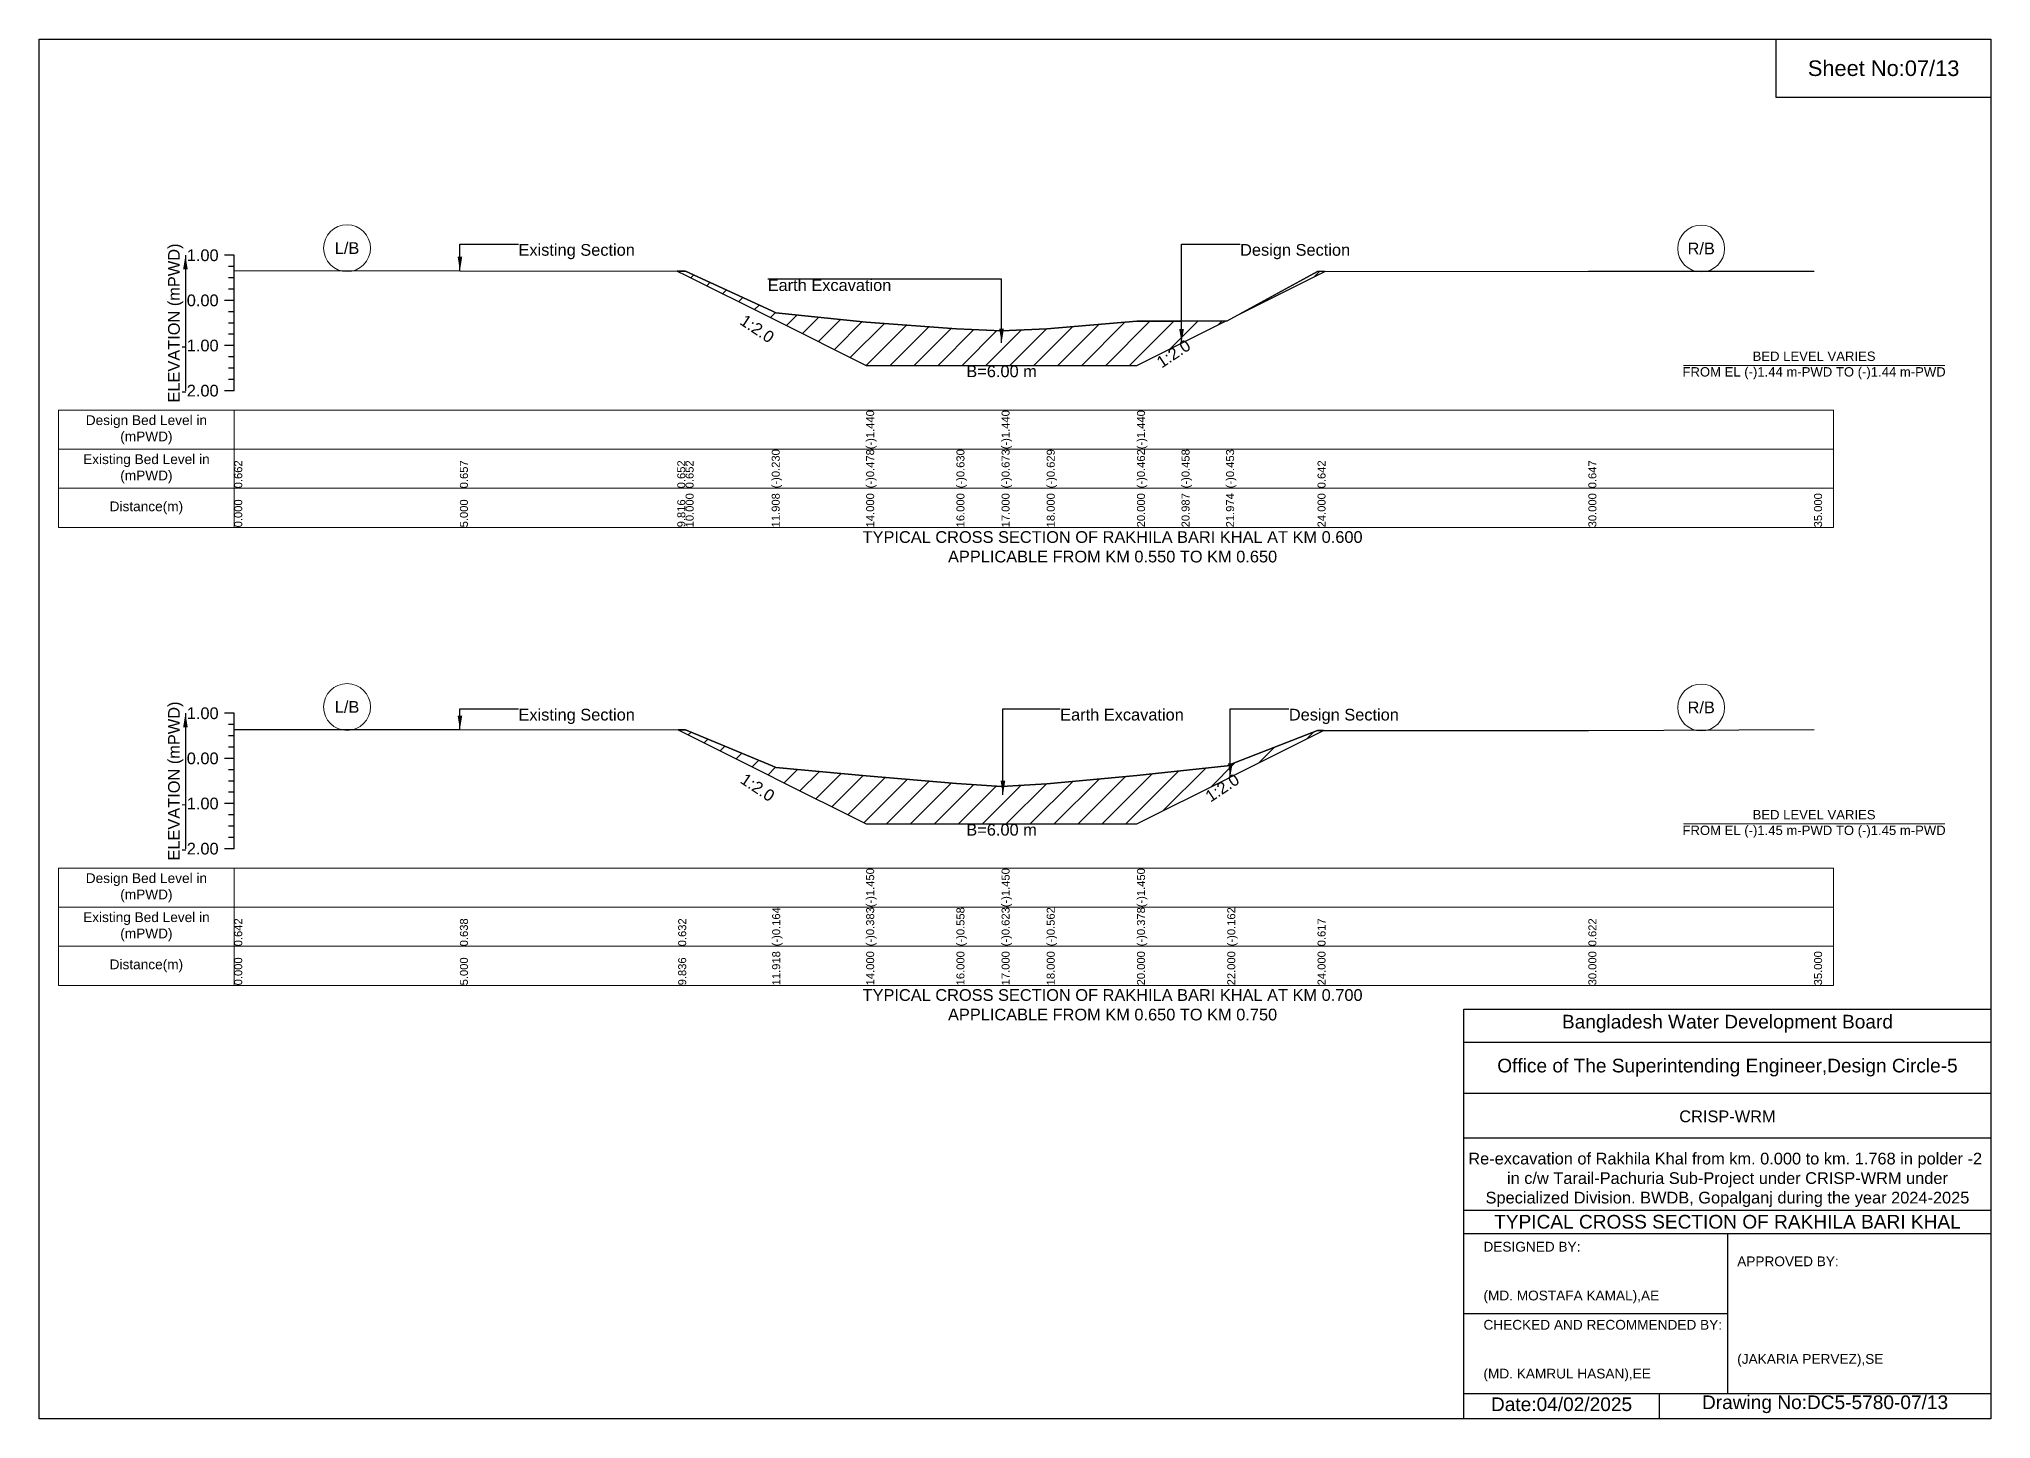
# Model space of a CAD drawing. Header units: inches. Extents: x 91000 to 238000, y -5656 to 6588.
# Drawn here: x 160000 to 168000, y -5656 to 0 of the extents above; entities that cross this region are included whole.
import ezdxf

# ---------------------------------------------------------------- set-up
doc = ezdxf.new("R2010")
doc.units = ezdxf.units.IN
doc.header["$LTSCALE"] = 7
doc.header["$MEASUREMENT"] = 0
for name, color, linetype, lineweight in [('Cross section Data Border', 7, 'Continuous', 9), ('Cross Section Labels', 7, 'Continuous', 9), ('Existing_Bed_Level for Xsection', 7, 'Continuous', 25)]:
    doc.layers.add(name, color=color, linetype=linetype, lineweight=lineweight)
doc.styles.get("Standard").update_dxf_attribs({"font": 'arial.ttf'})
doc.dimstyles.get("Standard").update_dxf_attribs({"dimtxt": 0.18, "dimasz": 0.18, "dimexe": 0.18, "dimexo": 0.0625, "dimgap": 0.09, "dimtad": 0, "dimtih": 1, "dimtoh": 1, "dimdec": 4, "dimzin": 0, "dimdsep": 46, "dimtxsty": 'Standard', "dimcen": 0.09, "dimadec": 0, "dimazin": 0, "dimtfac": 1, "dimtdec": 4, "dimtofl": 0, "dimtmove": 0, "dimatfit": 3, "dimfxl": 1, "dimtolj": 1, "dimtzin": 0, "dimarcsym": 0})

msp = doc.modelspace()

# ---------------------------------------------------------------- hatches: boundary and pattern name
at = {"layer": 'Existing_Bed_Level for Xsection'}
h = msp.add_hatch(dxfattribs=at)
h.set_pattern_fill('ANSI31', color=256, scale=555, style=0)
h.paths.add_polyline_path([(162615.9, -950.8), (162650, -967.9), (163002.9, -1144.4), (163020, -1152.9), (163390, -1337.9), (163760, -1337.9), (163945, -1337.9), (164130, -1337.9), (164500, -1337.9), (164682.6, -1246.6), (164865.1, -1155.3), (164682.6, -1156.1), (164500, -1157), (164130, -1187.9), (163945, -1196), (163760, -1188), (163390, -1159.9), (163020, -1122), (163002.9, -1114.1), (162650, -950.9)])
h = msp.add_hatch(dxfattribs=at)
h.set_pattern_fill('ANSI31', color=256, scale=555, style=0)
h.paths.add_polyline_path([(164920.6, -1127.6), (165240, -967.9), (165270.4, -952.7), (165240, -952.7)])
h = msp.add_hatch(dxfattribs=at)
h.set_pattern_fill('ANSI31', color=256, scale=555, style=0)
h.paths.add_polyline_path([(162619.6, -2831.8), (162650, -2847), (163004.8, -3024.4), (163020, -3032), (163390, -3217), (163760, -3217), (163945, -3217), (164130, -3217), (164500, -3217), (164870, -3032), (164882.4, -3025.8), (165240, -2847), (165264.8, -2834.6), (165240, -2834.6), (164882.4, -2973.9), (164870, -2978.7), (164500, -3018.7), (164130, -3052.7), (163945, -3064), (163760, -3052), (163390, -3019.6), (163020, -2985.4), (163004.8, -2979.1), (162650, -2831.8)])

# ---------------------------------------------------------------- linework, layer by layer
for points in [[(160000, 0), (168000, 0), (168000, -5656), (160000, -5656)], [(167120, 0), (168000, 0), (168000, -240), (167120, -240)]]:
    msp.add_lwpolyline(points, close=True)
for points in [[(165840, -5656), (165840, -3976), (168000, -3976)], [(165840, -4112), (168000, -4112)], [(165840, -4320), (168000, -4320)], [(165840, -4504), (168000, -4504)], [(165840, -4800), (168000, -4800)], [(165840, -4896), (168000, -4896)], [(166920, -4896), (166920, -5552)], [(165840, -5224), (166920, -5224)], [(165840, -5552), (168000, -5552)], [(166640, -5552), (166640, -5656)]]:
    msp.add_lwpolyline(points)
at = {"layer": 'Cross section Data Border'}
for points in [[(160080, -1521.5), (167355, -1521.5), (167355, -2001.5), (160080, -2001.5)], [(160080, -3398.7), (167355, -3398.7), (167355, -3878.7), (160080, -3878.7)]]:
    msp.add_lwpolyline(points, close=True, dxfattribs=at)
for points in [[(160800, -1521.5), (160800, -2001.5)], [(160080, -1681.5), (167355, -1681.5)], [(160080, -1841.5), (167355, -1841.5)], [(160800, -3398.7), (160800, -3878.7)], [(160080, -3558.7), (167355, -3558.7)], [(160080, -3718.7), (167355, -3718.7)]]:
    msp.add_lwpolyline(points, dxfattribs=at)
at = {"layer": 'Cross Section Labels'}
for points in [[(166739.2, -1337.9), (167810.8, -1337.9)], [(166739.2, -3217), (167810.8, -3217)]]:
    msp.add_lwpolyline(points, dxfattribs=at)
for centre in [(161262.5, -857), (166812.5, -858.8), (161262.5, -2737.8), (166812.5, -2739.7)]:
    msp.add_circle(centre, 96, dxfattribs=at)
at = {"layer": 'Existing_Bed_Level for Xsection'}
for points in [[(160800, -886.5), (160760, -886.5)], [(160800, -932.7), (160776, -932.7)], [(160800, -1441.5), (160800, -1256.5), (160800, -1071.5), (160800, -886.5)], [(160800, -949), (161725, -950), (162615.9, -950.8), (162650, -950.9), (163002.9, -1114.1), (163020, -1122), (163390, -1159.9), (163390, -1159.9), (163760, -1188), (163945, -1196), (163945, -1196), (164130, -1187.9), (164500, -1157), (164500, -1157), (164682.6, -1156.1), (164865.1, -1155.3), (164870, -1155.3), (165240, -952.7), (166350, -951.8), (167275, -950.9)], [(160800, -979), (160776, -979)], [(160800, -1025.2), (160776, -1025.2)], [(160800, -1071.5), (160760, -1071.5)], [(160800, -1117.7), (160776, -1117.7)], [(160800, -1164), (160776, -1164)], [(160800, -1256.5), (160760, -1256.5)], [(160800, -1210.2), (160776, -1210.2)], [(160800, -1302.7), (160776, -1302.7)], [(160800, -1349), (160776, -1349)], [(160800, -1395.2), (160776, -1395.2)], [(160800, -1441.5), (160760, -1441.5)], [(160800, -2763.7), (160760, -2763.7)], [(160800, -3318.7), (160800, -3133.7), (160800, -2948.7), (160800, -2763.7)], [(160800, -2810), (160776, -2810)], [(160800, -2856.2), (160776, -2856.2)], [(160800, -2830), (161725, -2830.7), (162619.6, -2831.8), (162650, -2831.8), (163004.8, -2979.1), (163020, -2985.4), (163390, -3019.6), (163390, -3019.6), (163760, -3052), (163945, -3064), (163945, -3064), (164130, -3052.7), (164500, -3018.7), (164500, -3018.7), (164870, -2978.7), (164882.4, -2973.9), (165240, -2834.6), (165264.8, -2834.6), (166350, -2833.7), (167275, -2830.7)], [(160800, -2948.7), (160760, -2948.7)], [(160800, -2902.5), (160776, -2902.5)], [(160800, -2995), (160776, -2995)], [(160800, -3041.2), (160776, -3041.2)], [(160800, -3087.5), (160776, -3087.5)], [(160800, -3133.7), (160760, -3133.7)], [(160800, -3180), (160776, -3180)], [(160800, -3226.2), (160776, -3226.2)], [(160800, -3272.5), (160776, -3272.5)], [(160800, -3318.7), (160760, -3318.7)]]:
    msp.add_lwpolyline(points, dxfattribs=at)
for points in [[(162615.9, -950.8), (162615.9, -950.8), (162650, -967.9), (163002.9, -1144.4), (163020, -1152.9), (163390, -1337.9), (163390, -1337.9), (163760, -1337.9), (163945, -1337.9), (163945, -1337.9), (164130, -1337.9), (164500, -1337.9), (164500, -1337.9), (164682.6, -1246.6), (164865.1, -1155.3), (164865.1, -1155.3), (164865.1, -1155.3), (164682.6, -1156.1), (164500, -1157), (164500, -1157), (164130, -1187.9), (163945, -1196), (163945, -1196), (163760, -1188), (163390, -1159.9), (163390, -1159.9), (163020, -1122), (163002.9, -1114.1), (162650, -950.9), (162615.9, -950.8)], [(164920.6, -1127.6), (165240, -967.9), (165270.4, -952.7), (165240, -952.7)], [(162619.6, -2831.8), (162619.6, -2831.8), (162650, -2847), (163004.8, -3024.4), (163020, -3032), (163390, -3217), (163390, -3217), (163760, -3217), (163945, -3217), (163945, -3217), (164130, -3217), (164500, -3217), (164500, -3217), (164870, -3032), (164882.4, -3025.8), (165240, -2847), (165264.8, -2834.6), (165264.8, -2834.6), (165264.8, -2834.6), (165240, -2834.6), (164882.4, -2973.9), (164870, -2978.7), (164500, -3018.7), (164500, -3018.7), (164130, -3052.7), (163945, -3064), (163945, -3064), (163760, -3052), (163390, -3019.6), (163390, -3019.6), (163020, -2985.4), (163004.8, -2979.1), (162650, -2831.8), (162619.6, -2831.8)]]:
    msp.add_lwpolyline(points, close=True, dxfattribs=at)

# ---------------------------------------------------------------- texts
at = {"attachment_point": 5}
for s, insert, char_height in [('Sheet No:07/13', (167560, -120), 64), ('Bangladesh Water Development Board', (166920, -4036), 56), ('Office of The Superintending Engineer,Design Circle-5', (166920, -4216), 56)]:
    msp.add_mtext(s, dxfattribs=dict(at, insert=insert, char_height=char_height))
for s, insert, char_height, width, attachment_point in [('CRISP-WRM', (166920, -4416), 48, 2240, 5), ('Re-excavation of Rakhila Khal from km. 0.000 to km. 1.768 in polder -2  in c/w Tarail-Pachuria Sub-Project under CRISP-WRM under Specialized Division. BWDB, Gopalganj during the year 2024-2025', (166920, -4676), 48, 2160, 5), ('TYPICAL CROSS SECTION OF RAKHILA BARI KHAL', (166920, -4848), 56, 2240, 5), ('DESIGNED BY:^J^J^J(MD. MOSTAFA KAMAL),AE', (165920, -5056), 40, 1120, 4), ('APPROVED BY:^J^J^J^J^J^J(JAKARIA PERVEZ),SE', (166960, -5216), 40, 1120, 4), ('CHECKED AND RECOMMENDED BY:^J^J^J(MD. KAMRUL HASAN),EE', (165920, -5376), 40, 1120, 4), ('Date:04/02/2025', (166240, -5596), 56, 1120, 5), ('Drawing No:DC5-5780-07/13', (167320, -5596), 56, 1760, 5)]:
    msp.add_mtext(s, dxfattribs=dict(insert=insert, char_height=char_height, width=width, attachment_point=attachment_point))
at = {"layer": 'Cross section Data Border', "char_height": 40, "width": 640, "attachment_point": 5}
for s, insert in [('Design Bed Level in (mPWD)', (160440, -1601.5)), ('Existing Bed Level in (mPWD)', (160440, -1761.5)), ('Distance(m)', (160440, -1921.5)), ('Design Bed Level in (mPWD)', (160440, -3478.7)), ('Existing Bed Level in (mPWD)', (160440, -3638.7)), ('Distance(m)', (160440, -3798.7))]:
    msp.add_mtext(s, dxfattribs=dict(at, insert=insert))
at = {"layer": 'Cross Section Labels'}
for s, insert, char_height, attachment_point in [('L/B', (161262.5, -857), 48, 5), ('Existing Section', (161965, -840.2), 48, 1), ('Design Section', (164922.6, -840.2), 48, 1), ('R/B', (166812.5, -858.8), 48, 5), ('Earth Excavation', (162986.3, -984.7), 48, 1), ('B=6.00 m', (163945, -1337.9), 48, 2), ('BED LEVEL VARIES ^JFROM EL (-)1.44 m-PWD TO (-)1.44 m-PWD', (167275, -1337.9), 38.4, 5), ('TYPICAL CROSS SECTION OF RAKHILA BARI KHAL AT KM 0.600^JAPPLICABLE FROM KM 0.550 TO KM 0.650', (164400, -2081.5), 48, 5), ('L/B', (161262.5, -2737.8), 48, 5), ('R/B', (166812.5, -2739.7), 48, 5), ('Existing Section', (161965, -2745.2), 48, 1), ('Earth Excavation', (164185, -2745.2), 48, 1), ('Design Section', (165122.4, -2745.2), 48, 1), ('BED LEVEL VARIES ^JFROM EL (-)1.45 m-PWD TO (-)1.45 m-PWD', (167275, -3217), 38.4, 5), ('B=6.00 m', (163945, -3217), 48, 2), ('TYPICAL CROSS SECTION OF RAKHILA BARI KHAL AT KM 0.700^JAPPLICABLE FROM KM 0.650 TO KM 0.750', (164400, -3958.7), 48, 5)]:
    msp.add_mtext(s, dxfattribs=dict(at, insert=insert, char_height=char_height, attachment_point=attachment_point))
at = {"layer": 'Cross Section Labels', "char_height": 48, "attachment_point": 2}
for insert, rotation in [((162956.7, -1167.5), 326.30993), ((164636.3, -1269.7), 33.69007), ((162958.5, -3047.5), 326.30993), ((164836.2, -3048.9), 33.69007)]:
    msp.add_mtext('1:2.0', dxfattribs=dict(at, insert=insert, rotation=rotation))
at = {"layer": 'Existing_Bed_Level for Xsection', "rotation": 90}
for s, insert, char_height, attachment_point in [('ELEVATION (mPWD)', (160560, -1164), 48, 5), ('(-)1.440', (163390, -1681.5), 32.8, 1), ('(-)1.440', (163945, -1681.5), 32.8, 1), ('(-)1.440', (164500, -1681.5), 32.8, 1), ('0.662', (160800, -1841.5), 32.8, 1), ('0.657', (161725, -1841.5), 32.8, 1), ('0.652', (162615.9, -1841.5), 32.8, 1), ('0.652', (162650, -1841.5), 32.8, 1), ('(-)0.230', (163002.9, -1841.5), 32.8, 1), ('(-)0.478', (163390, -1841.5), 32.8, 1), ('(-)0.630', (163760, -1841.5), 32.8, 1), ('(-)0.673', (163945, -1841.5), 32.8, 1), ('(-)0.629', (164130, -1841.5), 32.8, 1), ('(-)0.462', (164500, -1841.5), 32.8, 1), ('(-)0.458', (164682.6, -1841.5), 32.8, 1), ('(-)0.453', (164865.1, -1841.5), 32.8, 1), ('0.642', (165240, -1841.5), 32.8, 1), ('0.647', (166350, -1841.5), 32.8, 1), ('0.000', (160800, -2001.5), 32.8, 1), ('5.000', (161725, -2001.5), 32.8, 1), ('9.816', (162615.9, -2001.5), 32.8, 1), ('10.000', (162650, -2001.5), 32.8, 1), ('11.908', (163002.9, -2001.5), 32.8, 1), ('14.000', (163390, -2001.5), 32.8, 1), ('16.000', (163760, -2001.5), 32.8, 1), ('17.000', (163945, -2001.5), 32.8, 1), ('18.000', (164130, -2001.5), 32.8, 1), ('20.000', (164500, -2001.5), 32.8, 1), ('20.987', (164682.6, -2001.5), 32.8, 1), ('21.974', (164865.1, -2001.5), 32.8, 1), ('24.000', (165240, -2001.5), 32.8, 1), ('30.000', (166350, -2001.5), 32.8, 1), ('35.000', (167275, -2001.5), 32.8, 1), ('ELEVATION (mPWD)', (160560, -3041.2), 48, 5), ('(-)1.450', (163390, -3558.7), 32.8, 1), ('(-)1.450', (163945, -3558.7), 32.8, 1), ('(-)1.450', (164500, -3558.7), 32.8, 1), ('(-)0.164', (163004.8, -3718.7), 32.8, 1), ('(-)0.383', (163390, -3718.7), 32.8, 1), ('(-)0.558', (163760, -3718.7), 32.8, 1), ('(-)0.623', (163945, -3718.7), 32.8, 1), ('(-)0.562', (164130, -3718.7), 32.8, 1), ('(-)0.378', (164500, -3718.7), 32.8, 1), ('(-)0.162', (164870, -3718.7), 32.8, 1), ('0.642', (160800, -3718.7), 32.8, 1), ('0.638', (161725, -3718.7), 32.8, 1), ('0.632', (162619.6, -3718.7), 32.8, 1), ('0.617', (165240, -3718.7), 32.8, 1), ('0.622', (166350, -3718.7), 32.8, 1), ('11.918', (163004.8, -3878.7), 32.8, 1), ('14.000', (163390, -3878.7), 32.8, 1), ('16.000', (163760, -3878.7), 32.8, 1), ('17.000', (163945, -3878.7), 32.8, 1), ('18.000', (164130, -3878.7), 32.8, 1), ('20.000', (164500, -3878.7), 32.8, 1), ('22.000', (164870, -3878.7), 32.8, 1), ('24.000', (165240, -3878.7), 32.8, 1), ('30.000', (166350, -3878.7), 32.8, 1), ('35.000', (167275, -3878.7), 32.8, 1), ('0.000', (160800, -3878.7), 32.8, 1), ('5.000', (161725, -3878.7), 32.8, 1), ('9.836', (162619.6, -3878.7), 32.8, 1)]:
    msp.add_mtext(s, dxfattribs=dict(at, insert=insert, char_height=char_height, attachment_point=attachment_point))
at = {"layer": 'Existing_Bed_Level for Xsection', "char_height": 48, "attachment_point": 6}
for s, insert in [('1.00', (160736, -886.5)), ('0.00', (160736, -1071.5)), ('-1.00', (160736, -1256.5)), ('-2.00', (160736, -1441.5)), ('1.00', (160736, -2763.7)), ('0.00', (160736, -2948.7)), ('-1.00', (160736, -3133.7)), ('-2.00', (160736, -3318.7))]:
    msp.add_mtext(s, dxfattribs=dict(at, insert=insert))

# ---------------------------------------------------------------- leaders
at = {"layer": 'Cross Section Labels', "annotation_type": 0, "has_hookline": 1}
for points, hookline_direction, text_width in [([(161725, -950), (161725, -840.2), (161964.9, -840.2)], 0, 467.2), ([(164682.6, -1246.6), (164682.6, -840.2), (164922.5, -840.2)], 0, 441.2), ([(163945, -1245.3), (163945, -984.7), (162986.4, -984.7)], 1, 497), ([(161725, -2830.7), (161725, -2745.2), (161964.9, -2745.2)], 0, 467.2), ([(163950.6, -3098), (163950.6, -2745.2), (164184.9, -2745.2)], 0, 497), ([(164882.4, -3025.8), (164882.4, -2745.2), (165122.3, -2745.2)], 0, 441.2)]:
    msp.add_leader(points, dimstyle='Standard', override={"dimasz": 57.6}, dxfattribs=dict(at, hookline_direction=hookline_direction, text_width=text_width))
at = {"layer": 'Existing_Bed_Level for Xsection'}
for points in [[(160600, -886.5), (160600, -1441.5)], [(160600, -2763.7), (160600, -3318.7)]]:
    msp.add_leader(points, dimstyle='Standard', override={"dimasz": 57.6}, dxfattribs=at)

doc.saveas('drawing.dxf')
